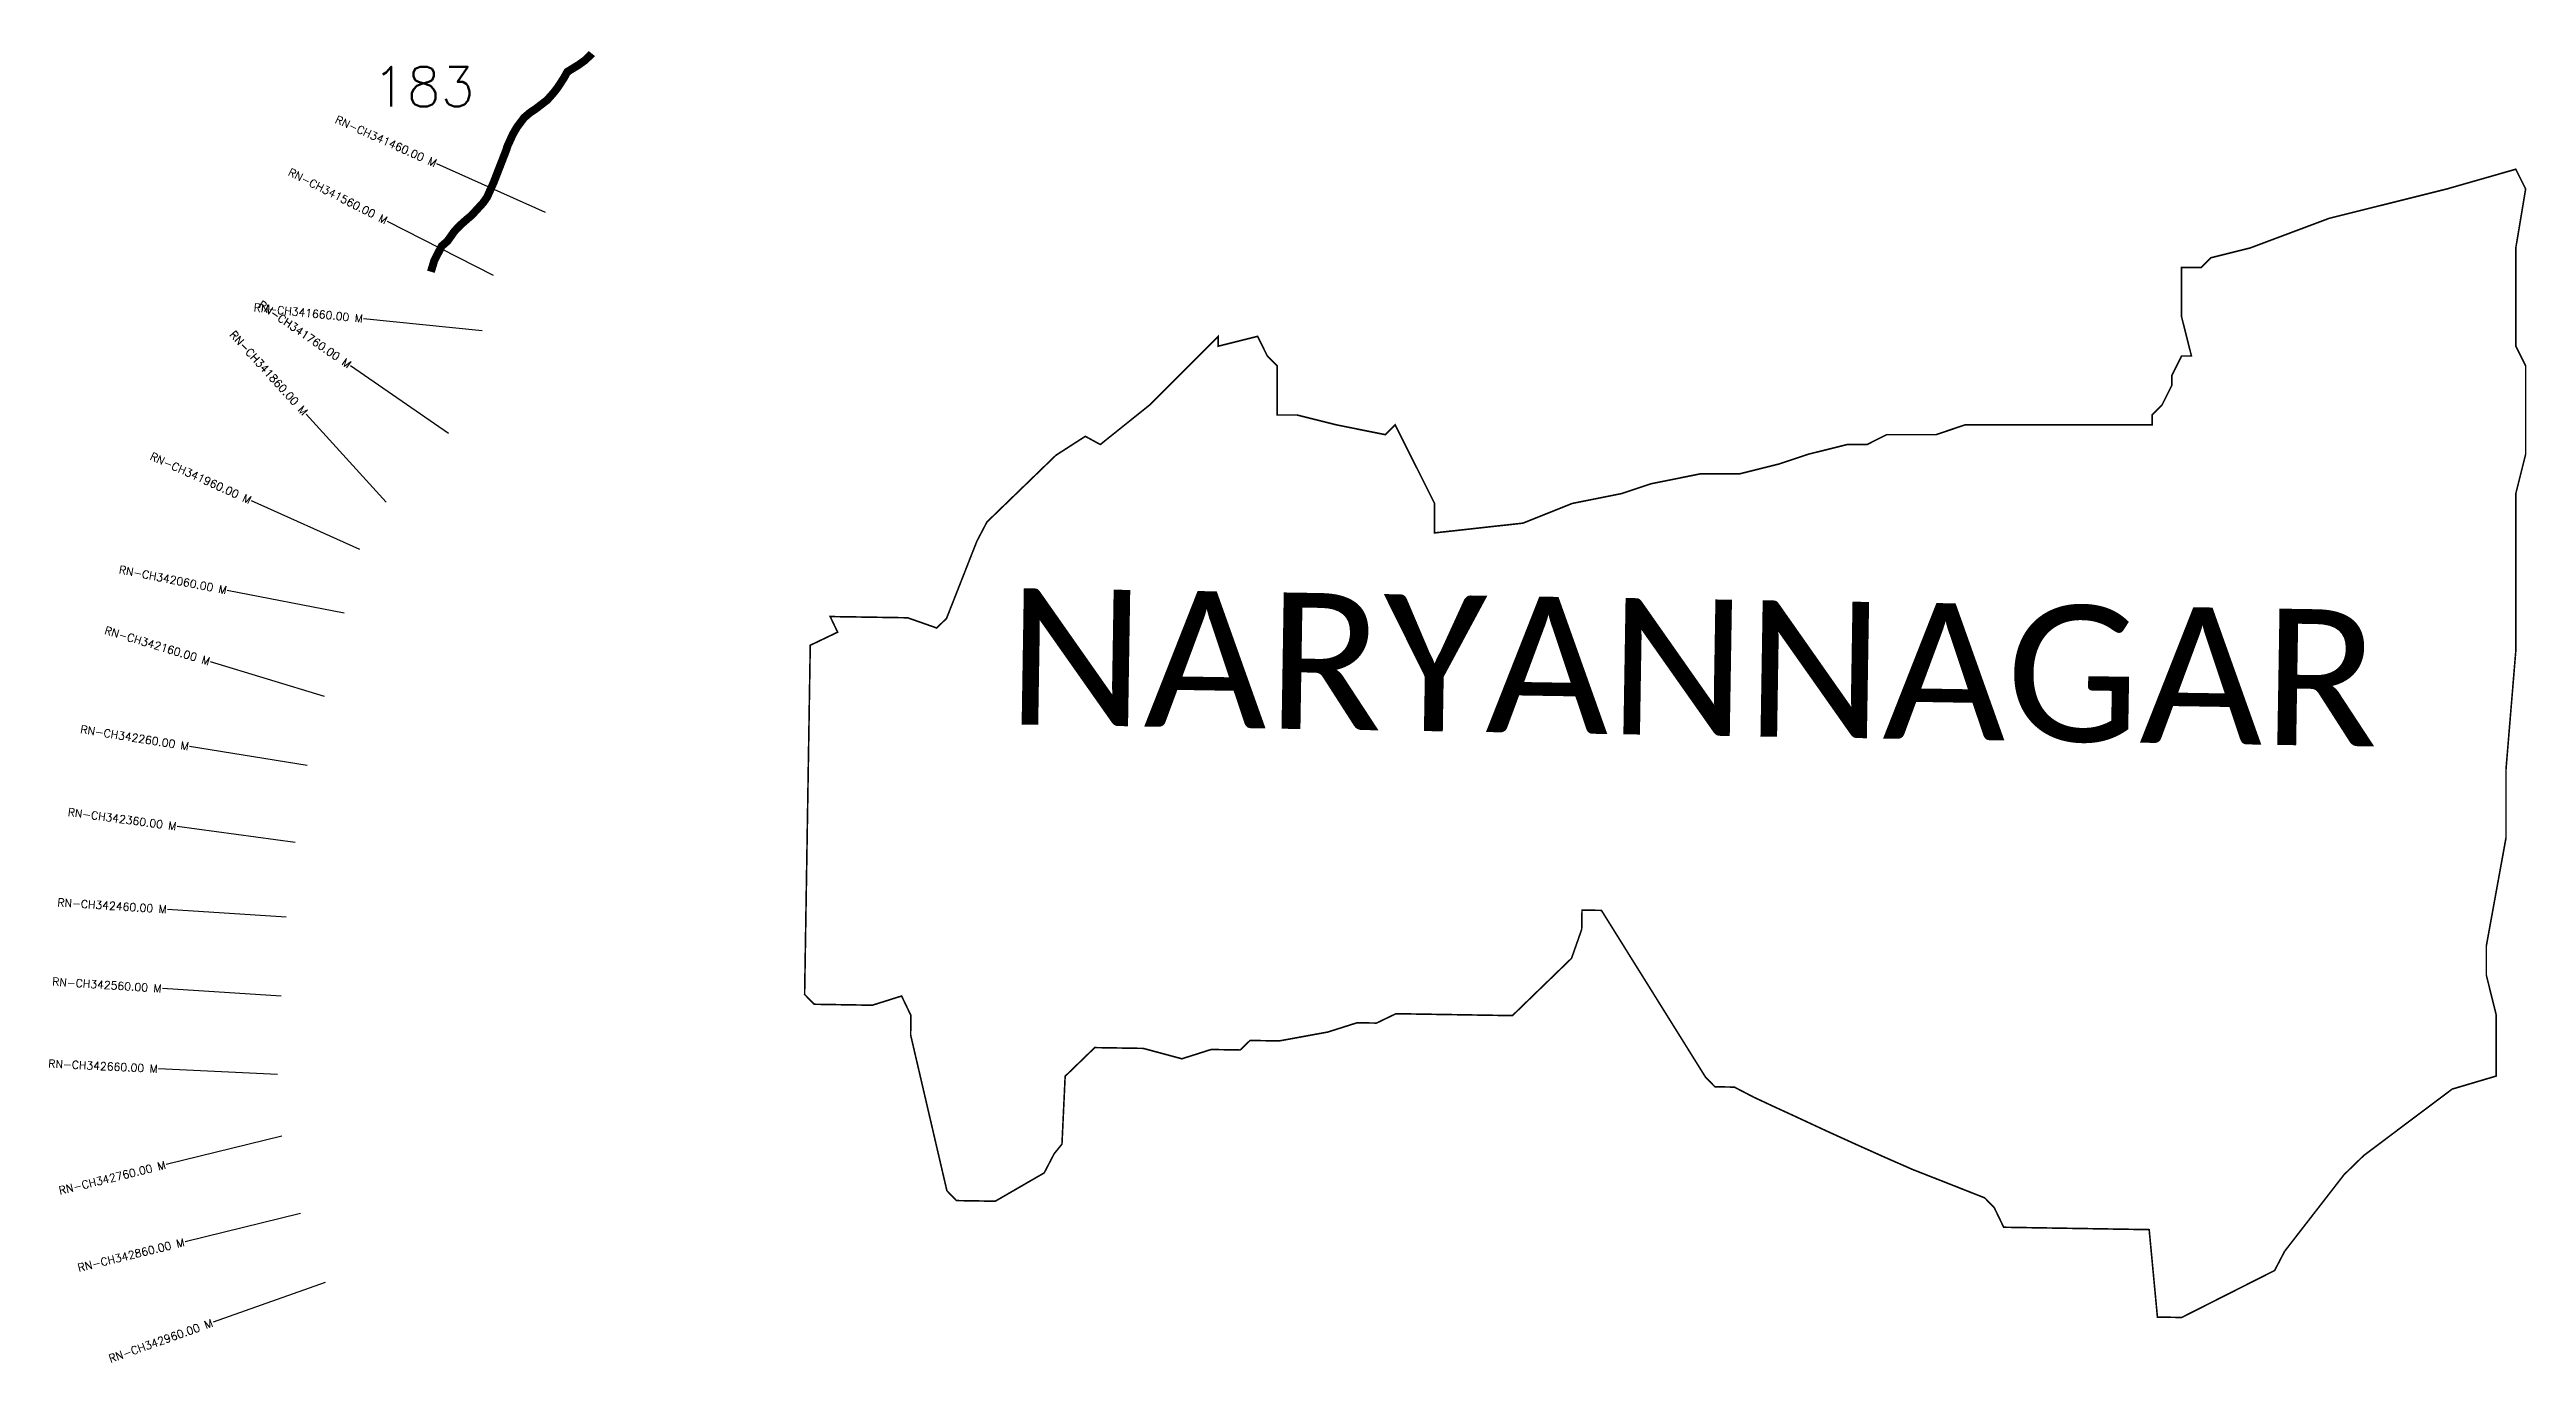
# Model space of a CAD drawing. Header units: metres. Extents: x 291001 to 294122, y 1986349 to 1988004.
import ezdxf
from ezdxf.enums import TextEntityAlignment as Align

# ---------------------------------------------------------------- set-up
doc = ezdxf.new("R2010")
doc.units = ezdxf.units.M
for name, color, linetype in [('ARTIFICIALLY PROTECTED', 4, 'Continuous'), ('CS', 134, 'Continuous'), ('CSMark', 6, 'Continuous'), ('VILLAGE NAME', 250, 'Continuous')]:
    doc.layers.add(name, color=color, linetype=linetype)
doc.styles.get("Standard").update_dxf_attribs({"font": 'simplex.shx'})

msp = doc.modelspace()

# ---------------------------------------------------------------- linework, layer by layer
at = {"color": 6, "const_width": 2, "flags": 128}
msp.add_lwpolyline([(291959.2, 1987253.1), (291993.7, 1987269.6), (291984.3, 1987289.3), (292079.3, 1987287.8), (292082, 1987287.7), (292118.5, 1987274.9), (292130.9, 1987286.9), (292169.1, 1987384.1), (292181.8, 1987408.4), (292268.7, 1987492.5), (292305.8, 1987516.4), (292324.7, 1987506.1), (292386.6, 1987555.7), (292473.3, 1987642.4), (292473.3, 1987630), (292522.9, 1987642.4), (292535.2, 1987617.6), (292547.7, 1987605.2), (292547.7, 1987543.3), (292572.4, 1987543.3), (292622, 1987530.9), (292683.9, 1987518.5), (292696.3, 1987530.9), (292745.9, 1987431.8), (292745.9, 1987394.7), (292857.3, 1987407), (292919.3, 1987431.8), (292981.2, 1987444.2), (293018.4, 1987456.6), (293080.3, 1987469), (293129.8, 1987469), (293179.4, 1987481.4), (293216.6, 1987493.8), (293266.1, 1987506.1), (293290.9, 1987506.1), (293315.6, 1987518.5), (293377.6, 1987518.5), (293414.7, 1987530.9), (293650.1, 1987530.9), (293650.1, 1987543.3), (293662.5, 1987555.7), (293674.9, 1987580.5), (293674.9, 1987592.9), (293687.2, 1987617.6), (293699.7, 1987617.6), (293687.2, 1987667.2), (293687.2, 1987729.1), (293712, 1987729.1), (293724.4, 1987741.5), (293774, 1987753.9), (293873.1, 1987791.1), (294021.7, 1987828.2), (294108.4, 1987853), (294120.8, 1987828.2), (294108.4, 1987753.9), (294108.4, 1987630), (294120.8, 1987605.2), (294120.8, 1987493.8), (294108.4, 1987444.2), (294108.4, 1987246), (294096.1, 1987097.4), (294096.1, 1987010.7), (294071.3, 1986874.4), (294071.3, 1986837.3), (294083.6, 1986787.7), (294083.6, 1986710.2), (294028.2, 1986693.8), (293916.8, 1986610.1), (293892, 1986586), (293817.1, 1986489.4), (293804.5, 1986465.2), (293687.4, 1986406), (293656.8, 1986406.5), (293646.4, 1986516.7), (293463.1, 1986519.7), (293451.2, 1986544.3), (293439.2, 1986556.7), (293383.2, 1986578.8), (293349, 1986592.2), (293313.6, 1986607.7), (293273.5, 1986625.7), (293241.2, 1986640.4), (293197.3, 1986660.8), (293172.5, 1986672.2), (293147.9, 1986683.7), (293123.7, 1986696.3), (293099.2, 1986696.7), (293087.2, 1986709.1), (292956.2, 1986919), (292931.7, 1986919.4), (292931.3, 1986895), (292918.5, 1986858.6), (292844, 1986786.4), (292697.3, 1986788.8), (292672.7, 1986777), (292648.3, 1986777.4), (292611.4, 1986765.7), (292550.1, 1986754.5), (292513.4, 1986755.1), (292501, 1986743.1), (292464.3, 1986743.7), (292427.5, 1986732), (292378.8, 1986745.1), (292317.7, 1986746.1), (292280.4, 1986710), (292276.4, 1986624.5), (292266.6, 1986612.4), (292254, 1986588.2), (292192.3, 1986552.5), (292143.4, 1986553.3), (292131.4, 1986565.7), (292085.7, 1986762), (292086.1, 1986786.5), (292074.3, 1986811.1), (292037.4, 1986799.5), (291964.1, 1986800.7), (291952.1, 1986813.1), (291959.2, 1987253.1)], dxfattribs=at)
at = {"layer": 'ARTIFICIALLY PROTECTED', "const_width": 10, "flags": 128}
msp.add_lwpolyline([(291684, 1987998.8), (291683.6, 1987998.3), (291675.5, 1987990.4), (291667.3, 1987984.5), (291653.1, 1987975.8), (291648.5, 1987967.6), (291640.9, 1987955.9), (291636, 1987949.6), (291627.8, 1987940.3), (291613.8, 1987929.5), (291605.8, 1987924.1), (291598.6, 1987917.9), (291590, 1987906.5), (291584.6, 1987897.4), (291577.4, 1987881.6), (291576.2, 1987877.4), (291563.4, 1987844.5), (291560.4, 1987836.7), (291551.9, 1987817.7), (291546.8, 1987810.5), (291532.4, 1987794.8), (291527.8, 1987791), (291517.9, 1987782.3), (291511, 1987775), (291501.9, 1987762.3), (291494.7, 1987756), (291485.4, 1987737.9), (291481.2, 1987723.8)], dxfattribs=at)
at = {"layer": 'CS'}
for p, q in [((291625.4, 1987798.4), (291488.5, 1987859.7)), ((291560.1, 1987719.2), (291426.4, 1987787.3)), ((291545.6, 1987649.2), (291396.4, 1987664.6)), ((291503.5, 1987520), (291379.9, 1987605.1)), ((291425, 1987433.5), (291324, 1987544.4)), ((291391.8, 1987373.6), (291255, 1987435.1)), ((291371.8, 1987293.4), (291224.6, 1987322.1)), ((291347, 1987188.7), (291203.5, 1987232.2)), ((291325.1, 1987101.6), (291177, 1987125.4)), ((291310.2, 1987004.7), (291161.5, 1987024.6)), ((291298.9, 1986910.6), (291149.2, 1986920.2)), ((291292.5, 1986810.8), (291142.8, 1986820.4)), ((291287.8, 1986712.2), (291138, 1986719.3)), ((291293.3, 1986634.3), (291147.6, 1986598.6)), ((291317, 1986537.1), (291171.3, 1986501.5)), ((291348, 1986450), (291206.6, 1986399.9))]:
    msp.add_line(p, q, dxfattribs=at)

# ---------------------------------------------------------------- texts
at = {"insert": (291407.7, 1987982.1), "char_height": 50, "attachment_point": 1}
msp.add_mtext_dynamic_manual_height_columns('183', width=84.374, gutter_width=1, heights=[74.2], dxfattribs=at)
at = {"layer": 'CSMark'}
for s, rotation, p in [('RN-CH341460.00 M', 335.8938, (291487.6, 1987860.1)), ('RN-CH341560.00 M', 333.006, (291425.5, 1987787.8)), ('RN-CH341660.00 M', 354.1282, (291395.4, 1987664.7)), ('RN-CH341760.00 M', 325.4353, (291379.1, 1987605.7)), ('RN-CH341860.00 M', 312.3228, (291323.3, 1987545.2)), ('RN-CH341960.00 M', 335.7748, (291254.1, 1987435.5)), ('RN-CH342060.00 M', 348.9364, (291223.7, 1987322.3)), ('RN-CH342160.00 M', 343.1445, (291202.5, 1987232.5)), ('RN-CH342260.00 M', 350.8503, (291176, 1987125.6)), ('RN-CH342360.00 M', 352.3722, (291160.5, 1987024.8)), ('RN-CH342460.00 M', 356.3227, (291148.3, 1986920.3)), ('RN-CH342560.00 M', 356.3227, (291141.8, 1986820.5)), ('RN-CH342660.00 M', 357.2722, (291137, 1986719.4)), ('RN-CH342760.00 M', 13.7571, (291146.6, 1986598.4)), ('RN-CH342860.00 M', 13.7571, (291170.4, 1986501.2)), ('RN-CH342960.00 M', 19.527, (291205.7, 1986399.6))]:
    msp.add_text(s, height=10, rotation=rotation, dxfattribs=at).set_placement(p, align=Align.MIDDLE_RIGHT)
at = {"layer": 'VILLAGE NAME', "insert": (292209, 1987325.3), "char_height": 171.752, "attachment_point": 1, "rotation": 359.0691}
msp.add_mtext_dynamic_manual_height_columns('{\\fCalibri|b0|i0|c0|p34;NARYANNAGAR}', width=2136.794, gutter_width=858.8, heights=[168.9], dxfattribs=at)

doc.saveas('drawing.dxf')
